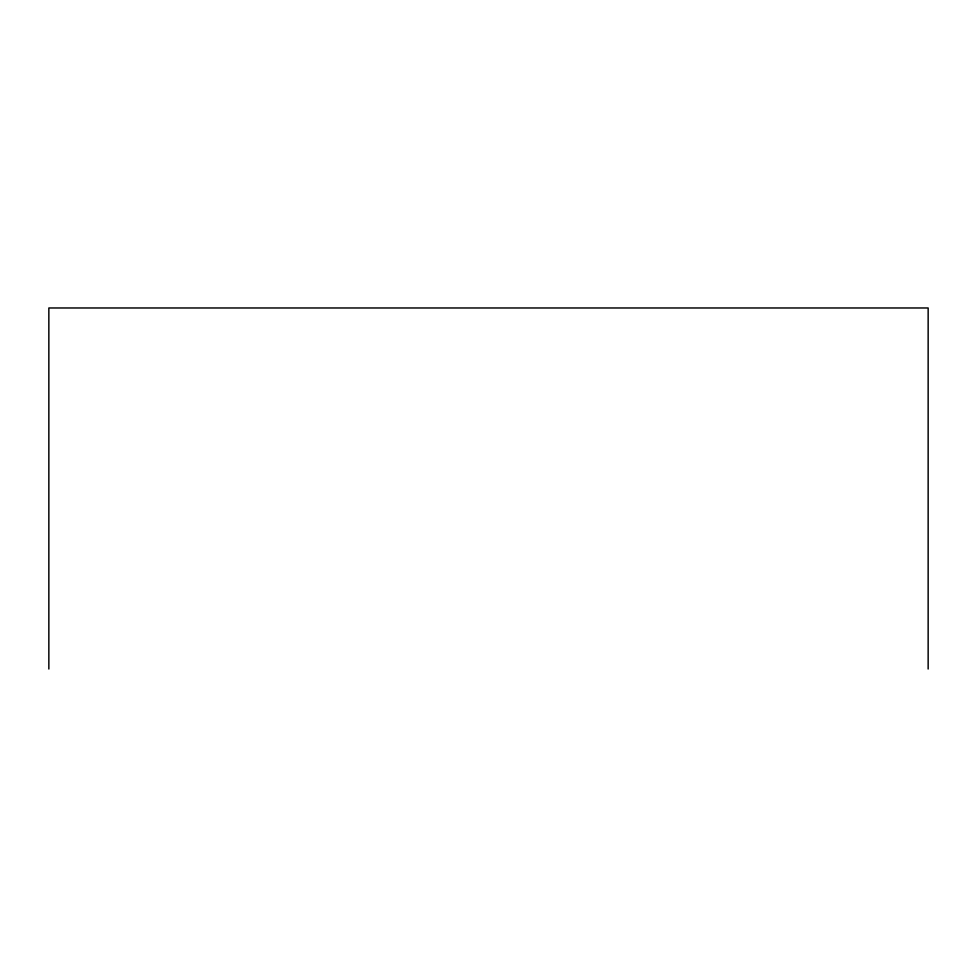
<?xml version="1.0" encoding="UTF-8"?>
<svg xmlns="http://www.w3.org/2000/svg" width="977" height="977" viewBox="0 0 977 977"><rect width="100%" height="100%" fill="white"/><g stroke="black" fill="none" stroke-linecap="round" stroke-linejoin="round"><path stroke-width="1.47" d="M928.15 669.025L928.15 307.975L48.85 307.975L48.85 669.025"/></g></svg>
